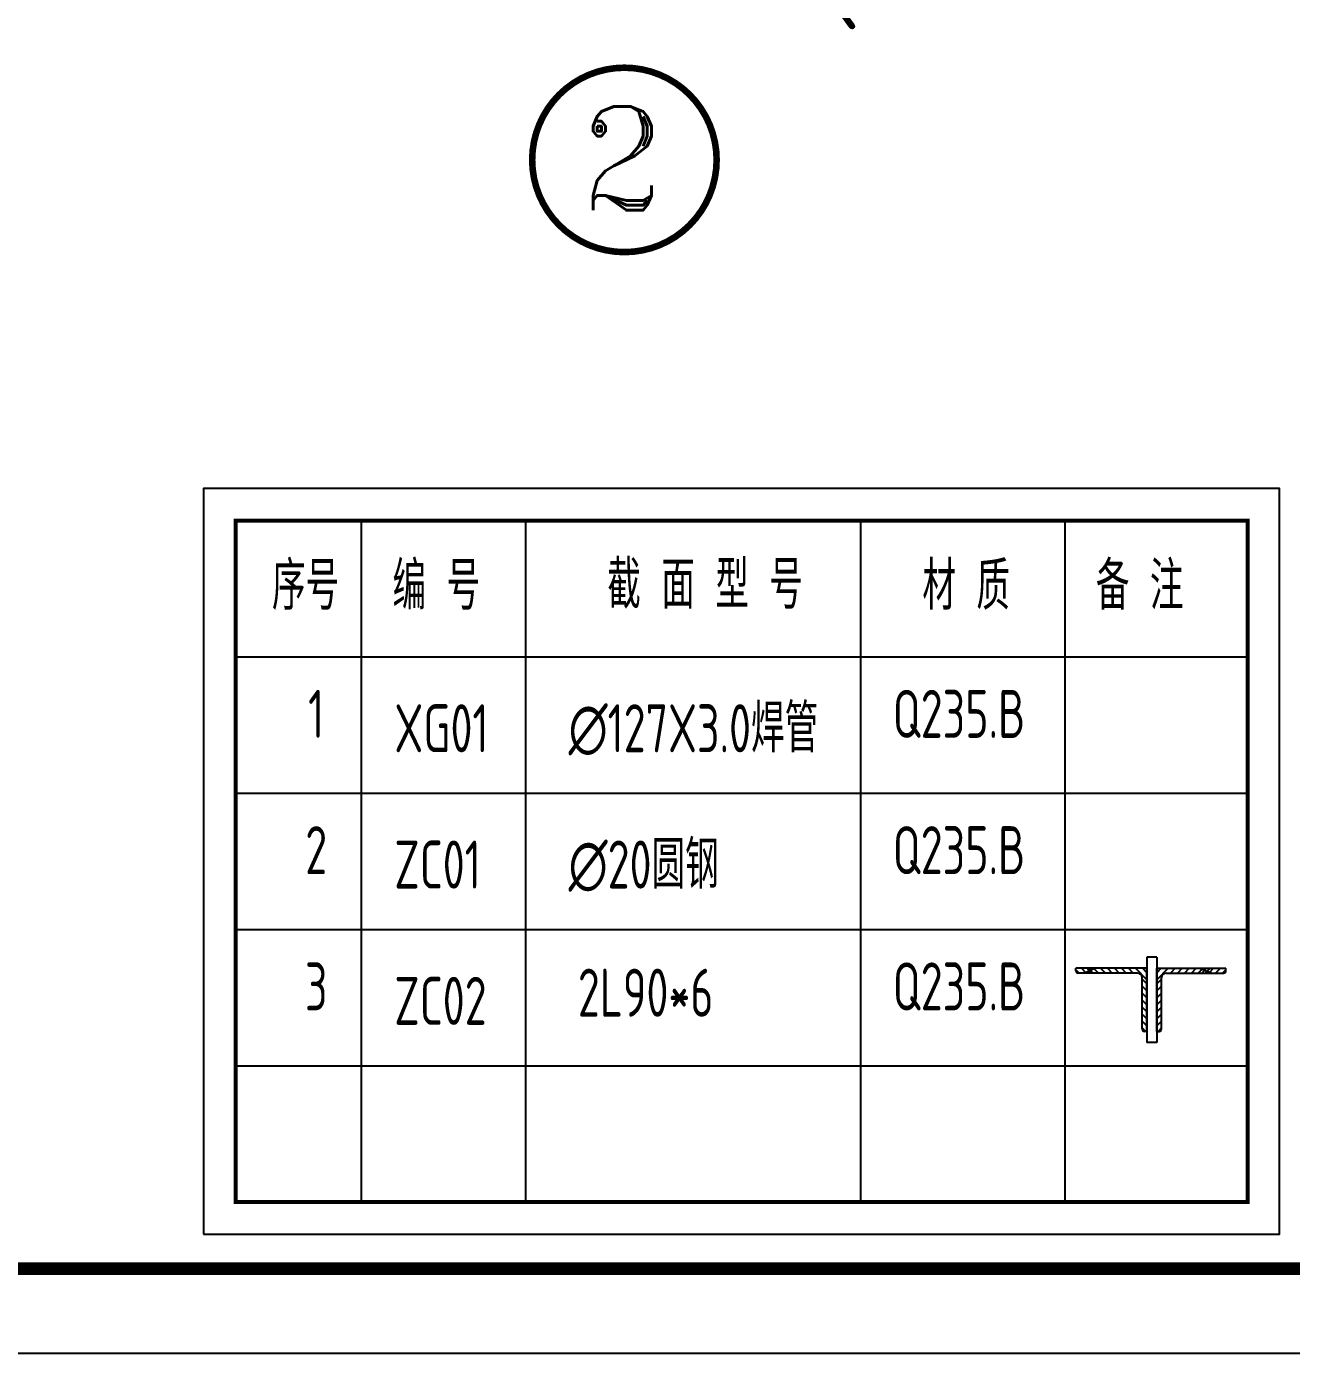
# Model space of a CAD drawing. Extents: x 177291 to 1288761, y 177638 to 322898.
# Drawn here: x 874348 to 890146, y 177960 to 194538 of the extents above; entities that cross this region are included whole.
import ezdxf
from ezdxf.enums import TextEntityAlignment as Align

# ---------------------------------------------------------------- set-up
doc = ezdxf.new("R2010")
doc.units = 0
doc.header["$LTSCALE"] = 1000
for name, color, linetype in [('AXIS', 3, 'Continuous'), ('PUB_DIM', 3, 'Continuous'), ('PUB_TEXT', 7, 'Continuous'), ('PUB_TITLE', 4, 'Continuous'), ('S', 2, 'Continuous'), ('TEXT', 7, 'Continuous')]:
    doc.layers.add(name, color=color, linetype=linetype)
doc.styles.add('ROMANC', font='romant.shx', dxfattribs={"width": 0.8, "bigfont": '@1hztxt.shx'})
doc.styles.add('TSS-CTXT', font='tssdeng.shx', dxfattribs={"width": 0.8, "bigfont": 'gbcbig.shx'})
doc.styles.add('TSSD_Label', font='tssdeng.shx', dxfattribs={"width": 0.7, "bigfont": 'hztxt.shx'})

# ---------------------------------------------------------------- blocks, each defined once
blk = doc.blocks.new('详图编号')
at = {"layer": 'PUB_DIM', "lineweight": -3, "const_width": 50}
for points in [[(700, 0, 1), (-700, 0)], [(-700, 0, 1), (700, 0)]]:
    blk.add_lwpolyline(points, format="xyb", dxfattribs=at)
at = {"layer": 'PUB_TEXT', "lineweight": -3, "style": 'ROMANC', "width": 0.888889}
blk.add_attdef('A', text='', height=788, dxfattribs=at).set_placement((-333, -382), (300, -382), align=Align.FIT)

msp = doc.modelspace()

# ---------------------------------------------------------------- linework, layer by layer
at = {"layer": 'AXIS'}
for p, q in [((878528.06, 188365.55), (878528.06, 179851.43)), ((880579.6, 188365.55), (880579.6, 179851.43)), ((884764.98, 188365.55), (884764.98, 179851.43)), ((887314.51, 188365.55), (887314.51, 179851.43)), ((876958.98, 186662.73), (889598.04, 186662.73)), ((876958.98, 186662.73), (889598.04, 186662.73)), ((876958.98, 184959.9), (889598.04, 184959.9)), ((876958.98, 184959.9), (889598.04, 184959.9)), ((876958.98, 183257.08), (889598.04, 183257.08)), ((876958.98, 183257.08), (889598.04, 183257.08)), ((876958.98, 183257.08), (889598.04, 183257.08)), ((876958.98, 181554.26), (889598.04, 181554.26))]:
    msp.add_line(p, q, dxfattribs=at)
msp.add_lwpolyline([(876558.98, 179451.43), (889998.04, 179451.43), (889998.04, 188765.55), (876558.98, 188765.55)], close=True, dxfattribs=at)
at = {"layer": 'AXIS', "const_width": 50}
msp.add_lwpolyline([(876958.98, 179851.43), (889598.04, 179851.43), (889598.04, 188365.55), (876958.98, 188365.55)], close=True, dxfattribs=at)
at = {"layer": 'PUB_TITLE'}
msp.add_lwpolyline([(809660.89, 240960.27), (898858.27, 240960.27), (898858.27, 177959.98), (809660.89, 177959.98)], close=True, dxfattribs=at)
at = {"layer": 'PUB_TITLE', "const_width": 159.09}
msp.add_lwpolyline([(812312.42, 179020.59), (812312.42, 239899.66), (897797.66, 239899.66), (897797.66, 179020.59)], close=True, dxfattribs=at)
at = {"layer": 'S'}
for p, q in [((888463.63, 182910.42), (888340.69, 182910.42)), ((888340.69, 182910.42), (888340.69, 181844.63)), ((888463.63, 182910.42), (888463.63, 181844.63)), ((888340.69, 182771.76), (887453.87, 182771.76)), ((887453.87, 182742.23), (887453.87, 182771.76)), ((887453.87, 182754.91), (887496.09, 182712.7)), ((888222.57, 182712.7), (887483.4, 182712.7)), ((887524.04, 182771.76), (887583.1, 182712.7)), ((887698.05, 182771.76), (887560.43, 182712.7)), ((887588.37, 182771.76), (887647.44, 182712.7)), ((887611.04, 182771.76), (887670.11, 182712.7)), ((887675.38, 182771.76), (887734.44, 182712.7)), ((887762.39, 182771.76), (887821.45, 182712.7)), ((887849.4, 182771.76), (887908.46, 182712.7)), ((887936.4, 182771.76), (887995.47, 182712.7)), ((888023.41, 182771.76), (888082.47, 182712.7)), ((888110.42, 182771.76), (888169.48, 182712.7)), ((888197.42, 182771.76), (888340.69, 182628.49)), ((888284.43, 182771.76), (888343.49, 182712.7)), ((888340.69, 181984.26), (888340.69, 182771.76)), ((888519.89, 182771.76), (888460.83, 182712.7)), ((888463.63, 181984.26), (888463.63, 182771.76)), ((888463.63, 182771.76), (889328.26, 182771.76)), ((888606.9, 182771.76), (888463.63, 182628.49)), ((888581.76, 182712.7), (889298.73, 182712.7)), ((888693.91, 182771.76), (888634.84, 182712.7)), ((888780.91, 182771.76), (888721.85, 182712.7)), ((888867.92, 182771.76), (888808.86, 182712.7)), ((888954.93, 182771.76), (888895.87, 182712.7)), ((889041.94, 182771.76), (888982.87, 182712.7)), ((888997.08, 182771.76), (889156.89, 182712.7)), ((889084.08, 182771.76), (889025.02, 182712.7)), ((889128.94, 182771.76), (889069.88, 182712.7)), ((889171.09, 182771.76), (889112.03, 182712.7)), ((889258.1, 182771.76), (889199.04, 182712.7)), ((889328.26, 182754.91), (889286.04, 182712.7)), ((889328.26, 182742.23), (889328.26, 182771.76)), ((888281.63, 182013.79), (888281.63, 182653.63)), ((888281.63, 182635.53), (888340.69, 182576.46)), ((888281.63, 182548.52), (888340.69, 182489.46)), ((888522.69, 182635.53), (888463.63, 182576.46)), ((888522.69, 182548.52), (888463.63, 182489.46)), ((888522.69, 182013.79), (888522.69, 182653.63)), ((888281.63, 182461.51), (888340.69, 182402.45)), ((888281.63, 182374.51), (888340.69, 182315.44)), ((888522.69, 182461.51), (888463.63, 182402.45)), ((888522.69, 182374.51), (888463.63, 182315.44)), ((888281.63, 182287.5), (888340.69, 182228.44)), ((888281.63, 182200.49), (888340.69, 182141.43)), ((888522.69, 182287.5), (888463.63, 182228.44)), ((888522.69, 182200.49), (888463.63, 182141.43)), ((888281.63, 182113.48), (888340.69, 182054.42)), ((888522.69, 182113.48), (888463.63, 182054.42)), ((888281.63, 182026.48), (888323.85, 181984.26)), ((888340.69, 181984.26), (888311.16, 181984.26)), ((888463.63, 181984.26), (888493.16, 181984.26)), ((888522.69, 182026.48), (888480.48, 181984.26)), ((888463.63, 181844.63), (888340.69, 181844.63))]:
    msp.add_line(p, q, dxfattribs=at)
for centre, radius, start, end in [((887483.4, 182742.23), 29.53, 180, 270), ((888222.57, 182653.63), 59.06, 0, 90), ((888581.76, 182653.63), 59.06, 90, 180), ((889298.73, 182742.23), 29.53, 270, 0), ((888311.16, 182013.79), 29.53, 180, 270), ((888493.16, 182013.79), 29.53, 270, 0)]:
    msp.add_arc(centre, radius, start, end, dxfattribs=at)

# ---------------------------------------------------------------- block references
at = {"layer": 'PUB_DIM', "linetype": 'Continuous', "lineweight": -3}
ref = msp.add_blockref('详图编号', (881814.71, 192871.97, -110431.7), dxfattribs=dict(at, xscale=1.645714286714792, yscale=1.645714286714792, zscale=1.645714286714792))
ref.add_attrib('A', '2', dxfattribs={"layer": 'PUB_TEXT', "color": 7, "lineweight": -2, "height": 1296, "style": 'ROMANC', "width": 0.993464}).set_placement((881266.3, 192243.35, -110431.7), (882308.59, 192243.35, -110431.7), align=Align.FIT)

# ---------------------------------------------------------------- texts
at = {"layer": 'PUB_TEXT', "linetype": 'ByBlock', "style": 'TSS-CTXT', "width": 0.8}
msp.add_text('A', height=1000, rotation=51.488679, dxfattribs=at).set_placement((884451.75, 195026.42, -110431.7), align=Align.MIDDLE_CENTER)
at = {"layer": 'TEXT', "style": 'TSSD_Label', "width": 0.7}
for s, p in [('序号', (877833.2, 187071.44)), ('编 号', (879465.52, 187071.44)), ('截 面 型 号', (882822.58, 187083.95)), ('材 质', (886083.44, 187071.44)), ('备 注', (888250.25, 187071.44)), ('1', (877965.52, 185471.11)), ('Q235.B', (885994.2, 185471.11)), ('2', (877965.52, 183768.28)), ('Q235.B', (885994.2, 183768.28)), ('3', (877965.52, 182065.46)), ('Q235.B', (885994.2, 182065.46))]:
    msp.add_text(s, height=600, dxfattribs=at).set_placement(p, align=Align.BOTTOM_CENTER)
for s, p in [('XG01', (878941.21, 185471.11)), ('∅127X3.0焊管', (881117.91, 185471.11)), ('ZC01', (878941.21, 183768.28)), ('∅20圆钢', (881117.91, 183768.28)), ('2L90*6', (881233.16, 182167.48)), ('ZC02', (878941.21, 182065.46))]:
    msp.add_text(s, height=600, dxfattribs=at).set_placement(p)

doc.saveas('drawing.dxf')
